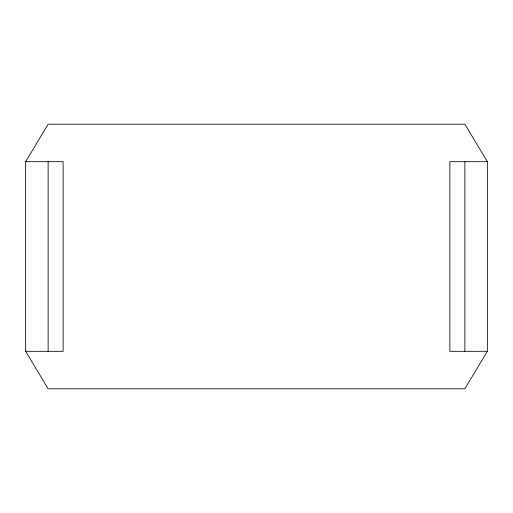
<?xml version="1.0" encoding="UTF-8"?>
<svg xmlns="http://www.w3.org/2000/svg" width="513" height="513" viewBox="0 0 513 513"><rect width="100%" height="100%" fill="white"/><g stroke="black" fill="none" stroke-linecap="round" stroke-linejoin="round"><path stroke-width="0.77" d="M25.65 161.685L48.132 124.21L464.868 124.21L487.35 161.685L487.35 351.315L464.868 388.79L48.132 388.79L25.65 351.315L25.65 161.685L63.125 161.685L63.125 351.315L25.65 351.315M487.35 161.685L449.875 161.685L449.875 351.315L487.35 351.315M464.868 161.685L464.868 351.315M48.132 161.685L48.132 351.315"/></g></svg>
